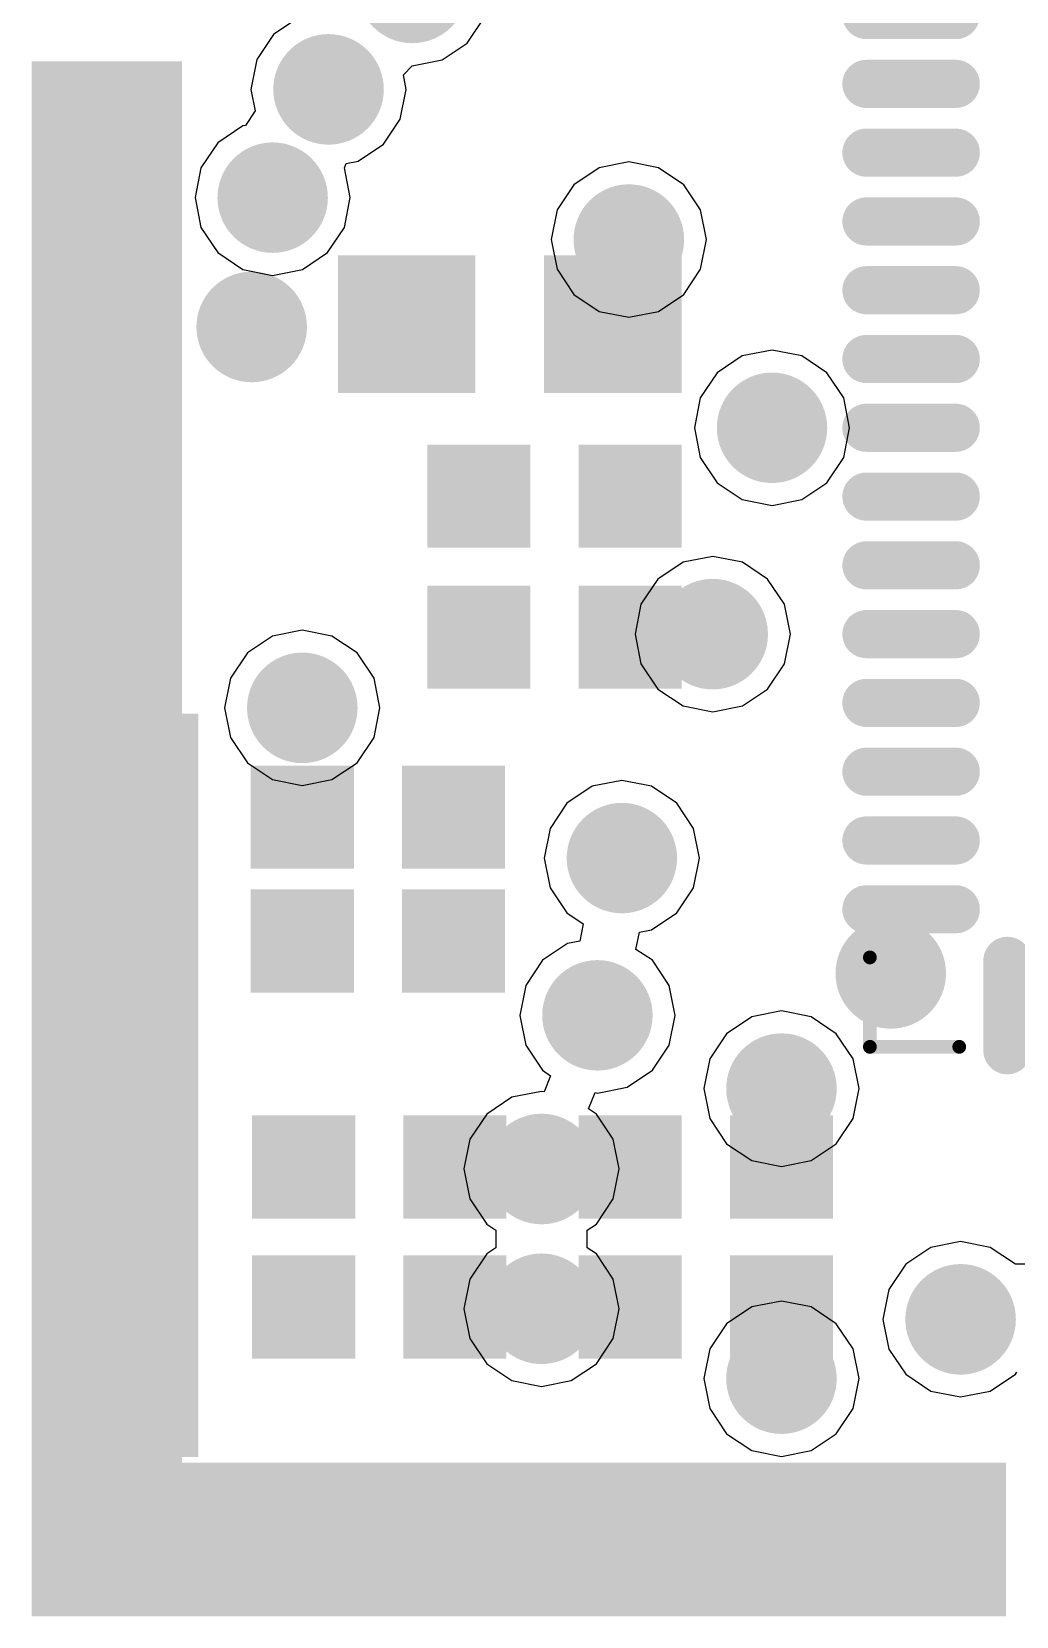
# Model space of a CAD drawing. Header units: inches. Extents: x -103 to 137, y -40 to 49.
# Drawn here: x -63.35 to -56.18, y 3.05 to 14.57 of the extents above; entities that cross this region are included whole.
import ezdxf

# ---------------------------------------------------------------- set-up
doc = ezdxf.new("R2010")
doc.units = ezdxf.units.IN
doc.header["$MEASUREMENT"] = 0
for name, color, linetype in [('BottomSolder', 6, 'Continuous'), ('MidLayer1', 16, 'Continuous'), ('MultiLayer', 9, 'Continuous'), ('TopOverlay', 2, 'Continuous'), ('TopPaste', 8, 'Continuous'), ('TopSolder', 216, 'Continuous'), ('ViaHoleLayer', 16, 'Continuous')]:
    doc.layers.add(name, color=color, linetype=linetype)

# ---------------------------------------------------------------- blocks, each defined once
blk = doc.blocks.new('HP5210_20')
at = {"layer": 'TopPaste'}
blk.add_solid([(-0.10236, -0.01969), (0.10236, -0.01969), (-0.10236, 0.01969), (0.10236, 0.01969)], dxfattribs=at)
at = {"layer": 'TopSolder'}
blk.add_solid([(-0.10636, -0.02369), (0.10636, -0.02369), (-0.10636, 0.02369), (0.10636, 0.02369)], dxfattribs=at)
blk = doc.blocks.new('____64_9_9___34')
at = {"layer": 'TopOverlay', "const_width": 0.00394}
for points in [[(-0.18701, -0.18701), (-0.18701, -0.16142)], [(-0.18701, -0.18701), (-0.16142, -0.18701)]]:
    blk.add_lwpolyline(points, dxfattribs=at)
at = {"layer": 'TopOverlay', "const_width": 0.00197}
for points in [[(-0.18799, -0.16142, 1), (-0.18602, -0.16142, 1)], [(-0.18799, -0.18701, 1), (-0.18602, -0.18701, 1)], [(-0.18799, -0.18701, 1), (-0.18602, -0.18701, 1)], [(-0.1624, -0.18701, 1), (-0.16043, -0.18701, 1)]]:
    blk.add_lwpolyline(points, format="xyb", close=True, dxfattribs=at)
at = {"layer": 'TopPaste', "const_width": 0.00984}
for points in [[(-0.18799, 0.10827), (-0.1624, 0.10827)], [(-0.18799, 0.08858), (-0.1624, 0.08858)], [(-0.18799, 0.0689), (-0.1624, 0.0689)], [(-0.18799, 0.04921), (-0.1624, 0.04921)], [(-0.18799, 0.02953), (-0.1624, 0.02953)], [(-0.18799, 0.00984), (-0.1624, 0.00984)], [(-0.18799, -0.00984), (-0.1624, -0.00984)], [(-0.18799, -0.02953), (-0.1624, -0.02953)], [(-0.18799, -0.04921), (-0.1624, -0.04921)], [(-0.18799, -0.0689), (-0.1624, -0.0689)], [(-0.18799, -0.08858), (-0.1624, -0.08858)], [(-0.18799, -0.10827), (-0.1624, -0.10827)], [(-0.18799, -0.12795), (-0.1624, -0.12795)], [(-0.18799, -0.14764), (-0.1624, -0.14764)], [(-0.14764, -0.1624), (-0.14764, -0.18799)]]:
    blk.add_lwpolyline(points, dxfattribs=at)
at = {"layer": 'TopPaste', "const_width": 0.00492}
for points in [[(-0.19045, 0.10827, 1), (-0.18553, 0.10827, 1)], [(-0.16486, 0.10827, 1), (-0.15994, 0.10827, 1)], [(-0.19045, 0.08858, 1), (-0.18553, 0.08858, 1)], [(-0.16486, 0.08858, 1), (-0.15994, 0.08858, 1)], [(-0.19045, 0.0689, 1), (-0.18553, 0.0689, 1)], [(-0.16486, 0.0689, 1), (-0.15994, 0.0689, 1)], [(-0.19045, 0.04921, 1), (-0.18553, 0.04921, 1)], [(-0.16486, 0.04921, 1), (-0.15994, 0.04921, 1)], [(-0.19045, 0.02953, 1), (-0.18553, 0.02953, 1)], [(-0.16486, 0.02953, 1), (-0.15994, 0.02953, 1)], [(-0.19045, 0.00984, 1), (-0.18553, 0.00984, 1)], [(-0.16486, 0.00984, 1), (-0.15994, 0.00984, 1)], [(-0.19045, -0.00984, 1), (-0.18553, -0.00984, 1)], [(-0.16486, -0.00984, 1), (-0.15994, -0.00984, 1)], [(-0.19045, -0.02953, 1), (-0.18553, -0.02953, 1)], [(-0.16486, -0.02953, 1), (-0.15994, -0.02953, 1)], [(-0.19045, -0.04921, 1), (-0.18553, -0.04921, 1)], [(-0.16486, -0.04921, 1), (-0.15994, -0.04921, 1)], [(-0.19045, -0.0689, 1), (-0.18553, -0.0689, 1)], [(-0.16486, -0.0689, 1), (-0.15994, -0.0689, 1)], [(-0.19045, -0.08858, 1), (-0.18553, -0.08858, 1)], [(-0.16486, -0.08858, 1), (-0.15994, -0.08858, 1)], [(-0.19045, -0.10827, 1), (-0.18553, -0.10827, 1)], [(-0.16486, -0.10827, 1), (-0.15994, -0.10827, 1)], [(-0.19045, -0.12795, 1), (-0.18553, -0.12795, 1)], [(-0.16486, -0.12795, 1), (-0.15994, -0.12795, 1)], [(-0.19045, -0.14764, 1), (-0.18553, -0.14764, 1)], [(-0.16486, -0.14764, 1), (-0.15994, -0.14764, 1)], [(-0.1501, -0.1624, 1), (-0.14518, -0.1624, 1)], [(-0.1501, -0.18799, 1), (-0.14518, -0.18799, 1)]]:
    blk.add_lwpolyline(points, format="xyb", close=True, dxfattribs=at)
at = {"layer": 'TopSolder', "const_width": 0.01378}
for points in [[(-0.18799, 0.10827), (-0.1624, 0.10827)], [(-0.18799, 0.08858), (-0.1624, 0.08858)], [(-0.18799, 0.0689), (-0.1624, 0.0689)], [(-0.18799, 0.04921), (-0.1624, 0.04921)], [(-0.18799, 0.02953), (-0.1624, 0.02953)], [(-0.18799, 0.00984), (-0.1624, 0.00984)], [(-0.18799, -0.00984), (-0.1624, -0.00984)], [(-0.18799, -0.02953), (-0.1624, -0.02953)], [(-0.18799, -0.04921), (-0.1624, -0.04921)], [(-0.18799, -0.0689), (-0.1624, -0.0689)], [(-0.18799, -0.08858), (-0.1624, -0.08858)], [(-0.18799, -0.10827), (-0.1624, -0.10827)], [(-0.18799, -0.12795), (-0.1624, -0.12795)], [(-0.18799, -0.14764), (-0.1624, -0.14764)], [(-0.14764, -0.1624), (-0.14764, -0.18799)]]:
    blk.add_lwpolyline(points, dxfattribs=at)
at = {"layer": 'TopSolder', "const_width": 0.00689}
for points in [[(-0.19144, 0.10827, 1), (-0.18455, 0.10827, 1)], [(-0.16585, 0.10827, 1), (-0.15896, 0.10827, 1)], [(-0.19144, 0.08858, 1), (-0.18455, 0.08858, 1)], [(-0.16585, 0.08858, 1), (-0.15896, 0.08858, 1)], [(-0.19144, 0.0689, 1), (-0.18455, 0.0689, 1)], [(-0.16585, 0.0689, 1), (-0.15896, 0.0689, 1)], [(-0.19144, 0.04921, 1), (-0.18455, 0.04921, 1)], [(-0.16585, 0.04921, 1), (-0.15896, 0.04921, 1)], [(-0.19144, 0.02953, 1), (-0.18455, 0.02953, 1)], [(-0.16585, 0.02953, 1), (-0.15896, 0.02953, 1)], [(-0.19144, 0.00984, 1), (-0.18455, 0.00984, 1)], [(-0.16585, 0.00984, 1), (-0.15896, 0.00984, 1)], [(-0.19144, -0.00984, 1), (-0.18455, -0.00984, 1)], [(-0.16585, -0.00984, 1), (-0.15896, -0.00984, 1)], [(-0.19144, -0.02953, 1), (-0.18455, -0.02953, 1)], [(-0.16585, -0.02953, 1), (-0.15896, -0.02953, 1)], [(-0.19144, -0.04921, 1), (-0.18455, -0.04921, 1)], [(-0.16585, -0.04921, 1), (-0.15896, -0.04921, 1)], [(-0.19144, -0.0689, 1), (-0.18455, -0.0689, 1)], [(-0.16585, -0.0689, 1), (-0.15896, -0.0689, 1)], [(-0.19144, -0.08858, 1), (-0.18455, -0.08858, 1)], [(-0.16585, -0.08858, 1), (-0.15896, -0.08858, 1)], [(-0.19144, -0.10827, 1), (-0.18455, -0.10827, 1)], [(-0.16585, -0.10827, 1), (-0.15896, -0.10827, 1)], [(-0.19144, -0.12795, 1), (-0.18455, -0.12795, 1)], [(-0.16585, -0.12795, 1), (-0.15896, -0.12795, 1)], [(-0.19144, -0.14764, 1), (-0.18455, -0.14764, 1)], [(-0.16585, -0.14764, 1), (-0.15896, -0.14764, 1)], [(-0.15108, -0.1624, 1), (-0.14419, -0.1624, 1)], [(-0.15108, -0.18799, 1), (-0.14419, -0.18799, 1)]]:
    blk.add_lwpolyline(points, format="xyb", close=True, dxfattribs=at)
blk = doc.blocks.new('____402_____51')
at = {"layer": 'TopPaste'}
for points in [[(-0.03445, -0.0128), (-0.00886, -0.0128), (-0.03445, 0.0128), (-0.00886, 0.0128)], [(0.00886, -0.0128), (0.03445, -0.0128), (0.00886, 0.0128), (0.03445, 0.0128)]]:
    blk.add_solid(points, dxfattribs=at)
at = {"layer": 'TopSolder'}
for points in [[(-0.03642, -0.01476), (-0.00689, -0.01476), (-0.03642, 0.01476), (-0.00689, 0.01476)], [(0.00689, -0.01476), (0.03642, -0.01476), (0.00689, 0.01476), (0.03642, 0.01476)]]:
    blk.add_solid(points, dxfattribs=at)
blk = doc.blocks.new('____402_____67')
at = {"layer": 'TopPaste'}
for points in [[(-0.03445, -0.0128), (-0.00886, -0.0128), (-0.03445, 0.0128), (-0.00886, 0.0128)], [(0.00886, -0.0128), (0.03445, -0.0128), (0.00886, 0.0128), (0.03445, 0.0128)]]:
    blk.add_solid(points, dxfattribs=at)
at = {"layer": 'TopSolder'}
for points in [[(-0.03642, -0.01476), (-0.00689, -0.01476), (-0.03642, 0.01476), (-0.00689, 0.01476)], [(0.00689, -0.01476), (0.03642, -0.01476), (0.00689, 0.01476), (0.03642, 0.01476)]]:
    blk.add_solid(points, dxfattribs=at)
blk = doc.blocks.new('____402_____68')
at = {"layer": 'TopPaste'}
for points in [[(-0.03445, -0.0128), (-0.00886, -0.0128), (-0.03445, 0.0128), (-0.00886, 0.0128)], [(0.00886, -0.0128), (0.03445, -0.0128), (0.00886, 0.0128), (0.03445, 0.0128)]]:
    blk.add_solid(points, dxfattribs=at)
at = {"layer": 'TopSolder'}
for points in [[(-0.03642, -0.01476), (-0.00689, -0.01476), (-0.03642, 0.01476), (-0.00689, 0.01476)], [(0.00689, -0.01476), (0.03642, -0.01476), (0.00689, 0.01476), (0.03642, 0.01476)]]:
    blk.add_solid(points, dxfattribs=at)
blk = doc.blocks.new('____402_____112')
at = {"layer": 'TopPaste'}
for points in [[(-0.03445, -0.0128), (-0.00886, -0.0128), (-0.03445, 0.0128), (-0.00886, 0.0128)], [(0.00886, -0.0128), (0.03445, -0.0128), (0.00886, 0.0128), (0.03445, 0.0128)]]:
    blk.add_solid(points, dxfattribs=at)
at = {"layer": 'TopSolder'}
for points in [[(-0.03642, -0.01476), (-0.00689, -0.01476), (-0.03642, 0.01476), (-0.00689, 0.01476)], [(0.00689, -0.01476), (0.03642, -0.01476), (0.00689, 0.01476), (0.03642, 0.01476)]]:
    blk.add_solid(points, dxfattribs=at)
blk = doc.blocks.new('____402_____116')
at = {"layer": 'TopPaste'}
for points in [[(-0.03445, -0.0128), (-0.00886, -0.0128), (-0.03445, 0.0128), (-0.00886, 0.0128)], [(0.00886, -0.0128), (0.03445, -0.0128), (0.00886, 0.0128), (0.03445, 0.0128)]]:
    blk.add_solid(points, dxfattribs=at)
at = {"layer": 'TopSolder'}
for points in [[(-0.03642, -0.01476), (-0.00689, -0.01476), (-0.03642, 0.01476), (-0.00689, 0.01476)], [(0.00689, -0.01476), (0.03642, -0.01476), (0.00689, 0.01476), (0.03642, 0.01476)]]:
    blk.add_solid(points, dxfattribs=at)
blk = doc.blocks.new('____603_____118')
at = {"layer": 'TopPaste'}
for points in [[(-0.04724, -0.01772), (-0.01181, -0.01772), (-0.04724, 0.01772), (-0.01181, 0.01772)], [(0.01181, -0.01772), (0.04724, -0.01772), (0.01181, 0.01772), (0.04724, 0.01772)]]:
    blk.add_solid(points, dxfattribs=at)
at = {"layer": 'TopSolder'}
for points in [[(-0.04921, -0.01969), (-0.00984, -0.01969), (-0.04921, 0.01969), (-0.00984, 0.01969)], [(0.00984, -0.01969), (0.04921, -0.01969), (0.00984, 0.01969), (0.04921, 0.01969)]]:
    blk.add_solid(points, dxfattribs=at)
blk = doc.blocks.new('____402_____119')
at = {"layer": 'TopPaste'}
for points in [[(-0.03445, -0.0128), (-0.00886, -0.0128), (-0.03445, 0.0128), (-0.00886, 0.0128)], [(0.00886, -0.0128), (0.03445, -0.0128), (0.00886, 0.0128), (0.03445, 0.0128)]]:
    blk.add_solid(points, dxfattribs=at)
at = {"layer": 'TopSolder'}
for points in [[(-0.03642, -0.01476), (-0.00689, -0.01476), (-0.03642, 0.01476), (-0.00689, 0.01476)], [(0.00689, -0.01476), (0.03642, -0.01476), (0.00689, 0.01476), (0.03642, 0.01476)]]:
    blk.add_solid(points, dxfattribs=at)
blk = doc.blocks.new('____402_____172')
at = {"layer": 'TopPaste'}
for points in [[(-0.03445, -0.0128), (-0.00886, -0.0128), (-0.03445, 0.0128), (-0.00886, 0.0128)], [(0.00886, -0.0128), (0.03445, -0.0128), (0.00886, 0.0128), (0.03445, 0.0128)]]:
    blk.add_solid(points, dxfattribs=at)
at = {"layer": 'TopSolder'}
for points in [[(-0.03642, -0.01476), (-0.00689, -0.01476), (-0.03642, 0.01476), (-0.00689, 0.01476)], [(0.00689, -0.01476), (0.03642, -0.01476), (0.00689, 0.01476), (0.03642, 0.01476)]]:
    blk.add_solid(points, dxfattribs=at)
blk = doc.blocks.new('____402_____175')
at = {"layer": 'TopPaste'}
for points in [[(-0.03445, -0.0128), (-0.00886, -0.0128), (-0.03445, 0.0128), (-0.00886, 0.0128)], [(0.00886, -0.0128), (0.03445, -0.0128), (0.00886, 0.0128), (0.03445, 0.0128)]]:
    blk.add_solid(points, dxfattribs=at)
at = {"layer": 'TopSolder'}
for points in [[(-0.03642, -0.01476), (-0.00689, -0.01476), (-0.03642, 0.01476), (-0.00689, 0.01476)], [(0.00689, -0.01476), (0.03642, -0.01476), (0.00689, 0.01476), (0.03642, 0.01476)]]:
    blk.add_solid(points, dxfattribs=at)

msp = doc.modelspace()

# ---------------------------------------------------------------- linework, layer by layer
at = {"layer": 'BottomSolder', "const_width": 0.402}
for points in [[(-60.777, 14.89, 1), (-60.376, 14.89, 1)], [(-61.387, 14.153, 1), (-60.985, 14.153, 1)], [(-61.793, 13.366, 1), (-61.392, 13.366, 1)], [(-59.203, 13.061, 1), (-58.801, 13.061, 1)], [(-61.946, 12.426, 1), (-61.544, 12.426, 1)], [(-58.161, 11.693, 1), (-57.76, 11.693, 1)], [(-58.593, 10.193, 1), (-58.191, 10.193, 1)], [(-61.578, 9.657, 1), (-61.176, 9.657, 1)], [(-62.86, 8.768, 1), (-62.459, 8.768, 1)], [(-59.253, 8.565, 1), (-58.852, 8.565, 1)], [(-57.298, 7.727, 1), (-56.896, 7.727, 1)], [(-59.431, 7.422, 1), (-59.03, 7.422, 1)], [(-58.093, 6.889, 1), (-57.691, 6.889, 1)], [(-62.962, 6.813, 1), (-62.56, 6.813, 1)], [(-59.838, 6.305, 1), (-59.436, 6.305, 1)], [(-59.838, 5.289, 1), (-59.436, 5.289, 1)], [(-62.962, 5.238, 1), (-62.56, 5.238, 1)], [(-56.79, 5.212, 1), (-56.388, 5.212, 1)], [(-58.093, 4.781, 1), (-57.691, 4.781, 1)], [(-62.987, 3.739, 1), (-62.586, 3.739, 1)], [(-56.942, 3.688, 1), (-56.54, 3.688, 1)]]:
    msp.add_lwpolyline(points, format="xyb", close=True, dxfattribs=at)
at = {"layer": 'MidLayer1'}
for p, q in [((-61.402, 14.675), (-61.586, 14.553)), ((-60.177, 14.49), (-60.055, 14.674)), ((-61.586, 14.553), (-61.708, 14.369)), ((-60.36, 14.368), (-60.177, 14.49)), ((-61.708, 14.369), (-61.751, 14.153)), ((-60.642, 14.259), (-60.577, 14.325)), ((-60.577, 14.325), (-60.36, 14.368)), ((-60.621, 14.153), (-60.642, 14.259)), ((-61.751, 14.153), (-61.72, 13.997)), ((-60.664, 13.937), (-60.621, 14.153)), ((-61.72, 13.997), (-61.791, 13.891)), ((-61.809, 13.888), (-61.992, 13.765)), ((-61.791, 13.891), (-61.809, 13.888)), ((-60.787, 13.754), (-60.664, 13.937)), ((-61.992, 13.765), (-62.114, 13.582)), ((-60.97, 13.631), (-60.787, 13.754)), ((-61.071, 13.582), (-61.057, 13.614)), ((-61.057, 13.614), (-60.97, 13.631)), ((-59.002, 13.626), (-59.218, 13.583)), ((-58.786, 13.583), (-59.002, 13.626)), ((-62.114, 13.582), (-62.157, 13.366)), ((-61.028, 13.366), (-61.071, 13.582)), ((-59.218, 13.583), (-59.401, 13.46)), ((-58.602, 13.46), (-58.786, 13.583)), ((-62.157, 13.366), (-62.114, 13.15)), ((-61.071, 13.15), (-61.028, 13.366)), ((-59.401, 13.46), (-59.524, 13.277)), ((-58.48, 13.277), (-58.602, 13.46)), ((-59.524, 13.277), (-59.567, 13.061)), ((-58.437, 13.061), (-58.48, 13.277)), ((-62.114, 13.15), (-61.992, 12.966)), ((-61.193, 12.966), (-61.071, 13.15)), ((-59.567, 13.061), (-59.524, 12.845)), ((-58.48, 12.845), (-58.437, 13.061)), ((-61.992, 12.966), (-61.809, 12.844)), ((-61.376, 12.844), (-61.193, 12.966)), ((-61.809, 12.844), (-61.593, 12.801)), ((-61.593, 12.801), (-61.376, 12.844)), ((-59.524, 12.845), (-59.401, 12.662)), ((-58.602, 12.662), (-58.48, 12.845)), ((-59.401, 12.662), (-59.218, 12.539)), ((-58.786, 12.539), (-58.602, 12.662)), ((-59.218, 12.539), (-59.002, 12.496)), ((-59.002, 12.496), (-58.786, 12.539)), ((-58.177, 12.215), (-58.36, 12.093)), ((-57.96, 12.258), (-58.177, 12.215)), ((-57.744, 12.215), (-57.96, 12.258)), ((-57.561, 12.093), (-57.744, 12.215)), ((-58.36, 12.093), (-58.482, 11.91)), ((-57.439, 11.91), (-57.561, 12.093)), ((-58.482, 11.91), (-58.525, 11.693)), ((-57.396, 11.693), (-57.439, 11.91)), ((-58.525, 11.693), (-58.482, 11.477)), ((-57.439, 11.477), (-57.396, 11.693)), ((-58.482, 11.477), (-58.36, 11.294)), ((-57.561, 11.294), (-57.439, 11.477)), ((-58.36, 11.294), (-58.177, 11.172)), ((-57.744, 11.172), (-57.561, 11.294)), ((-58.177, 11.172), (-57.96, 11.129)), ((-57.96, 11.129), (-57.744, 11.172)), ((-58.608, 10.715), (-58.792, 10.593)), ((-58.392, 10.758), (-58.608, 10.715)), ((-58.176, 10.715), (-58.392, 10.758)), ((-57.993, 10.593), (-58.176, 10.715)), ((-58.792, 10.593), (-58.914, 10.41)), ((-57.87, 10.41), (-57.993, 10.593)), ((-58.914, 10.41), (-58.957, 10.193)), ((-57.827, 10.193), (-57.87, 10.41)), ((-61.593, 10.179), (-61.776, 10.057)), ((-61.377, 10.222), (-61.593, 10.179)), ((-61.161, 10.179), (-61.377, 10.222)), ((-60.978, 10.057), (-61.161, 10.179)), ((-58.957, 10.193), (-58.914, 9.977)), ((-57.87, 9.977), (-57.827, 10.193)), ((-61.776, 10.057), (-61.899, 9.874)), ((-60.855, 9.874), (-60.978, 10.057)), ((-58.914, 9.977), (-58.792, 9.794)), ((-57.993, 9.794), (-57.87, 9.977)), ((-61.899, 9.874), (-61.942, 9.657)), ((-60.812, 9.657), (-60.855, 9.874)), ((-58.792, 9.794), (-58.608, 9.672)), ((-58.176, 9.672), (-57.993, 9.794)), ((-61.942, 9.657), (-61.899, 9.441)), ((-60.855, 9.441), (-60.812, 9.657)), ((-58.608, 9.672), (-58.392, 9.629)), ((-58.392, 9.629), (-58.176, 9.672)), ((-61.899, 9.441), (-61.776, 9.258)), ((-60.978, 9.258), (-60.855, 9.441)), ((-61.776, 9.258), (-61.593, 9.136)), ((-61.161, 9.136), (-60.978, 9.258)), ((-61.593, 9.136), (-61.377, 9.093)), ((-61.377, 9.093), (-61.161, 9.136)), ((-59.053, 9.13), (-59.269, 9.087)), ((-58.836, 9.087), (-59.053, 9.13)), ((-59.269, 9.087), (-59.452, 8.965)), ((-58.653, 8.965), (-58.836, 9.087)), ((-59.452, 8.965), (-59.574, 8.781)), ((-58.531, 8.781), (-58.653, 8.965)), ((-59.574, 8.781), (-59.617, 8.565)), ((-58.488, 8.565), (-58.531, 8.781)), ((-59.617, 8.565), (-59.574, 8.349)), ((-58.531, 8.349), (-58.488, 8.565)), ((-59.574, 8.349), (-59.452, 8.166)), ((-58.653, 8.166), (-58.531, 8.349)), ((-59.452, 8.166), (-59.333, 8.086)), ((-59.333, 8.086), (-59.358, 7.962)), ((-58.836, 8.043), (-58.653, 8.166)), ((-59.358, 7.962), (-59.447, 7.944)), ((-58.95, 7.901), (-58.925, 8.026)), ((-58.925, 8.026), (-58.836, 8.043)), ((-59.447, 7.944), (-59.63, 7.822)), ((-58.831, 7.822), (-58.95, 7.901)), ((-59.63, 7.822), (-59.752, 7.638)), ((-58.709, 7.638), (-58.831, 7.822)), ((-59.752, 7.638), (-59.795, 7.422)), ((-58.666, 7.422), (-58.709, 7.638)), ((-59.795, 7.422), (-59.752, 7.206)), ((-58.709, 7.206), (-58.666, 7.422)), ((-58.108, 7.411), (-58.292, 7.288)), ((-57.892, 7.454), (-58.108, 7.411)), ((-57.676, 7.411), (-57.892, 7.454)), ((-57.493, 7.288), (-57.676, 7.411)), ((-58.292, 7.288), (-58.414, 7.105)), ((-57.37, 7.105), (-57.493, 7.288)), ((-59.752, 7.206), (-59.63, 7.023)), ((-58.831, 7.023), (-58.709, 7.206)), ((-58.414, 7.105), (-58.457, 6.889)), ((-57.327, 6.889), (-57.37, 7.105)), ((-59.63, 7.023), (-59.571, 6.983)), ((-59.571, 6.983), (-59.619, 6.866)), ((-59.014, 6.9), (-58.831, 7.023)), ((-59.853, 6.826), (-60.036, 6.704)), ((-59.637, 6.869), (-59.853, 6.826)), ((-59.619, 6.866), (-59.637, 6.869)), ((-59.296, 6.743), (-59.248, 6.861)), ((-59.248, 6.861), (-59.23, 6.857)), ((-59.23, 6.857), (-59.014, 6.9)), ((-58.457, 6.889), (-58.414, 6.673)), ((-57.37, 6.673), (-57.327, 6.889)), ((-60.036, 6.704), (-60.159, 6.521)), ((-59.237, 6.704), (-59.296, 6.743)), ((-59.115, 6.521), (-59.237, 6.704)), ((-58.414, 6.673), (-58.292, 6.489)), ((-57.493, 6.489), (-57.37, 6.673)), ((-60.159, 6.521), (-60.202, 6.305)), ((-59.072, 6.305), (-59.115, 6.521)), ((-58.292, 6.489), (-58.108, 6.367)), ((-57.676, 6.367), (-57.493, 6.489)), ((-58.108, 6.367), (-57.892, 6.324)), ((-57.892, 6.324), (-57.676, 6.367)), ((-60.202, 6.305), (-60.159, 6.088)), ((-59.115, 6.088), (-59.072, 6.305)), ((-60.159, 6.088), (-60.036, 5.905)), ((-59.237, 5.905), (-59.115, 6.088)), ((-60.036, 5.905), (-59.969, 5.86)), ((-59.305, 5.86), (-59.237, 5.905)), ((-59.969, 5.86), (-59.969, 5.733)), ((-59.305, 5.733), (-59.305, 5.86)), ((-56.589, 5.777), (-56.805, 5.734)), ((-56.373, 5.734), (-56.589, 5.777)), ((-60.036, 5.688), (-60.159, 5.505)), ((-59.969, 5.733), (-60.036, 5.688)), ((-59.237, 5.688), (-59.305, 5.733)), ((-59.115, 5.505), (-59.237, 5.688)), ((-56.805, 5.734), (-56.988, 5.612)), ((-56.189, 5.612), (-56.373, 5.734)), ((-56.988, 5.612), (-57.111, 5.429)), ((-56.115, 5.612), (-56.189, 5.612)), ((-60.159, 5.505), (-60.202, 5.289)), ((-59.072, 5.289), (-59.115, 5.505)), ((-57.111, 5.429), (-57.154, 5.212)), ((-58.108, 5.302), (-58.292, 5.18)), ((-57.892, 5.345), (-58.108, 5.302)), ((-57.676, 5.302), (-57.892, 5.345)), ((-57.493, 5.18), (-57.676, 5.302)), ((-60.202, 5.289), (-60.159, 5.072)), ((-59.115, 5.072), (-59.072, 5.289)), ((-57.154, 5.212), (-57.111, 4.996)), ((-60.159, 5.072), (-60.036, 4.889)), ((-59.237, 4.889), (-59.115, 5.072)), ((-58.292, 5.18), (-58.414, 4.997)), ((-57.37, 4.997), (-57.493, 5.18)), ((-58.414, 4.997), (-58.457, 4.781)), ((-57.327, 4.781), (-57.37, 4.997)), ((-57.111, 4.996), (-56.988, 4.813)), ((-60.036, 4.889), (-59.853, 4.767)), ((-59.421, 4.767), (-59.237, 4.889)), ((-59.853, 4.767), (-59.637, 4.724)), ((-59.637, 4.724), (-59.421, 4.767)), ((-58.457, 4.781), (-58.414, 4.564)), ((-57.37, 4.564), (-57.327, 4.781)), ((-56.988, 4.813), (-56.805, 4.691)), ((-56.373, 4.691), (-56.189, 4.813)), ((-56.189, 4.813), (-56.18, 4.827)), ((-56.805, 4.691), (-56.589, 4.648)), ((-56.589, 4.648), (-56.373, 4.691)), ((-58.414, 4.564), (-58.292, 4.381)), ((-57.493, 4.381), (-57.37, 4.564)), ((-58.292, 4.381), (-58.108, 4.259)), ((-57.676, 4.259), (-57.493, 4.381)), ((-58.108, 4.259), (-57.892, 4.216)), ((-57.892, 4.216), (-57.676, 4.259))]:
    msp.add_line(p, q, dxfattribs=at)
at = {"layer": 'MidLayer1', "const_width": 0.3}
for points in [[(-61.336, 14.153, 1), (-61.036, 14.153, 1)], [(-61.743, 13.366, 1), (-61.443, 13.366, 1)], [(-59.152, 13.061, 1), (-58.852, 13.061, 1)], [(-61.895, 12.426, 1), (-61.595, 12.426, 1)], [(-58.11, 11.693, 1), (-57.81, 11.693, 1)], [(-58.542, 10.193, 1), (-58.242, 10.193, 1)], [(-61.527, 9.657, 1), (-61.227, 9.657, 1)], [(-62.809, 8.768, 1), (-62.509, 8.768, 1)], [(-59.203, 8.565, 1), (-58.903, 8.565, 1)], [(-57.247, 7.727, 1), (-56.947, 7.727, 1)], [(-59.38, 7.422, 1), (-59.08, 7.422, 1)], [(-58.042, 6.889, 1), (-57.742, 6.889, 1)], [(-62.911, 6.813, 1), (-62.611, 6.813, 1)], [(-59.787, 6.305, 1), (-59.487, 6.305, 1)], [(-62.911, 5.238, 1), (-62.611, 5.238, 1)], [(-59.787, 5.289, 1), (-59.487, 5.289, 1)], [(-56.739, 5.212, 1), (-56.439, 5.212, 1)], [(-58.042, 4.781, 1), (-57.742, 4.781, 1)], [(-62.936, 3.739, 1), (-62.636, 3.739, 1)], [(-56.891, 3.688, 1), (-56.591, 3.688, 1)]]:
    msp.add_lwpolyline(points, format="xyb", close=True, dxfattribs=at)
at = {"layer": 'MultiLayer', "const_width": 0.3}
for points in [[(-61.336, 14.153, 1), (-61.036, 14.153, 1)], [(-61.743, 13.366, 1), (-61.443, 13.366, 1)], [(-59.152, 13.061, 1), (-58.852, 13.061, 1)], [(-61.895, 12.426, 1), (-61.595, 12.426, 1)], [(-58.11, 11.693, 1), (-57.81, 11.693, 1)], [(-58.542, 10.193, 1), (-58.242, 10.193, 1)], [(-61.527, 9.657, 1), (-61.227, 9.657, 1)], [(-62.809, 8.768, 1), (-62.509, 8.768, 1)], [(-59.203, 8.565, 1), (-58.903, 8.565, 1)], [(-57.247, 7.727, 1), (-56.947, 7.727, 1)], [(-59.38, 7.422, 1), (-59.08, 7.422, 1)], [(-58.042, 6.889, 1), (-57.742, 6.889, 1)], [(-62.911, 6.813, 1), (-62.611, 6.813, 1)], [(-59.787, 6.305, 1), (-59.487, 6.305, 1)], [(-62.911, 5.238, 1), (-62.611, 5.238, 1)], [(-59.787, 5.289, 1), (-59.487, 5.289, 1)], [(-56.739, 5.212, 1), (-56.439, 5.212, 1)], [(-58.042, 4.781, 1), (-57.742, 4.781, 1)], [(-62.936, 3.739, 1), (-62.636, 3.739, 1)], [(-56.891, 3.688, 1), (-56.591, 3.688, 1)]]:
    msp.add_lwpolyline(points, format="xyb", close=True, dxfattribs=at)
at = {"layer": 'TopSolder', "const_width": 0.402}
for points in [[(-60.777, 14.89, 1), (-60.376, 14.89, 1)], [(-61.387, 14.153, 1), (-60.985, 14.153, 1)], [(-61.793, 13.366, 1), (-61.392, 13.366, 1)], [(-59.203, 13.061, 1), (-58.801, 13.061, 1)], [(-61.946, 12.426, 1), (-61.544, 12.426, 1)], [(-58.161, 11.693, 1), (-57.76, 11.693, 1)], [(-58.593, 10.193, 1), (-58.191, 10.193, 1)], [(-61.578, 9.657, 1), (-61.176, 9.657, 1)], [(-62.86, 8.768, 1), (-62.459, 8.768, 1)], [(-59.253, 8.565, 1), (-58.852, 8.565, 1)], [(-57.298, 7.727, 1), (-56.896, 7.727, 1)], [(-59.431, 7.422, 1), (-59.03, 7.422, 1)], [(-58.093, 6.889, 1), (-57.691, 6.889, 1)], [(-62.962, 6.813, 1), (-62.56, 6.813, 1)], [(-59.838, 6.305, 1), (-59.436, 6.305, 1)], [(-59.838, 5.289, 1), (-59.436, 5.289, 1)], [(-62.962, 5.238, 1), (-62.56, 5.238, 1)], [(-56.79, 5.212, 1), (-56.388, 5.212, 1)], [(-58.093, 4.781, 1), (-57.691, 4.781, 1)], [(-62.987, 3.739, 1), (-62.586, 3.739, 1)], [(-56.942, 3.688, 1), (-56.54, 3.688, 1)]]:
    msp.add_lwpolyline(points, format="xyb", close=True, dxfattribs=at)
at = {"layer": 'TopSolder'}
for points in [[(-63.345, 3.079), (-62.253, 3.079), (-63.345, 14.356), (-62.253, 14.356)], [(-63.345, 4.171), (-63.345, 3.053), (-56.259, 4.171), (-56.259, 3.053)]]:
    msp.add_solid(points, dxfattribs=at)
at = {"layer": 'ViaHoleLayer', "const_width": 0.15}
for points in [[(-61.261, 14.153, 1), (-61.111, 14.153, 1)], [(-61.668, 13.366, 1), (-61.518, 13.366, 1)], [(-59.077, 13.061, 1), (-58.927, 13.061, 1)], [(-61.82, 12.426, 1), (-61.67, 12.426, 1)], [(-58.035, 11.693, 1), (-57.885, 11.693, 1)], [(-58.467, 10.193, 1), (-58.317, 10.193, 1)], [(-61.452, 9.657, 1), (-61.302, 9.657, 1)], [(-62.734, 8.768, 1), (-62.584, 8.768, 1)], [(-59.128, 8.565, 1), (-58.978, 8.565, 1)], [(-57.172, 7.727, 1), (-57.022, 7.727, 1)], [(-59.305, 7.422, 1), (-59.155, 7.422, 1)], [(-57.967, 6.889, 1), (-57.817, 6.889, 1)], [(-62.836, 6.813, 1), (-62.686, 6.813, 1)], [(-59.712, 6.305, 1), (-59.562, 6.305, 1)], [(-59.712, 5.289, 1), (-59.562, 5.289, 1)], [(-62.836, 5.238, 1), (-62.686, 5.238, 1)], [(-56.664, 5.212, 1), (-56.514, 5.212, 1)], [(-57.967, 4.781, 1), (-57.817, 4.781, 1)], [(-62.861, 3.739, 1), (-62.711, 3.739, 1)], [(-56.816, 3.688, 1), (-56.666, 3.688, 1)]]:
    msp.add_lwpolyline(points, format="xyb", close=True, dxfattribs=at)

# ---------------------------------------------------------------- block references
at = {"xscale": 25.4, "yscale": 25.4, "zscale": 25.4}
for name, p in [('____64_9_9___34', (-52.499, 11.943)), ('____603_____118', (-59.868, 12.446)), ('____402_____119', (-59.543, 11.196)), ('____402_____116', (-59.543, 10.171)), ('____402_____68', (-58.442, 6.32)), ('____402_____172', (-60.817, 5.302)), ('____402_____67', (-58.442, 5.302))]:
    msp.add_blockref(name, p, dxfattribs=at)
for name, p, rotation in [('HP5210_20', (-62.736, 6.914), 90), ('____402_____51', (-60.827, 8.862), 180), ('____402_____112', (-60.827, 7.962), 180), ('____402_____175', (-60.817, 6.32), 180)]:
    msp.add_blockref(name, p, dxfattribs=dict(at, rotation=rotation))

doc.saveas('drawing.dxf')
